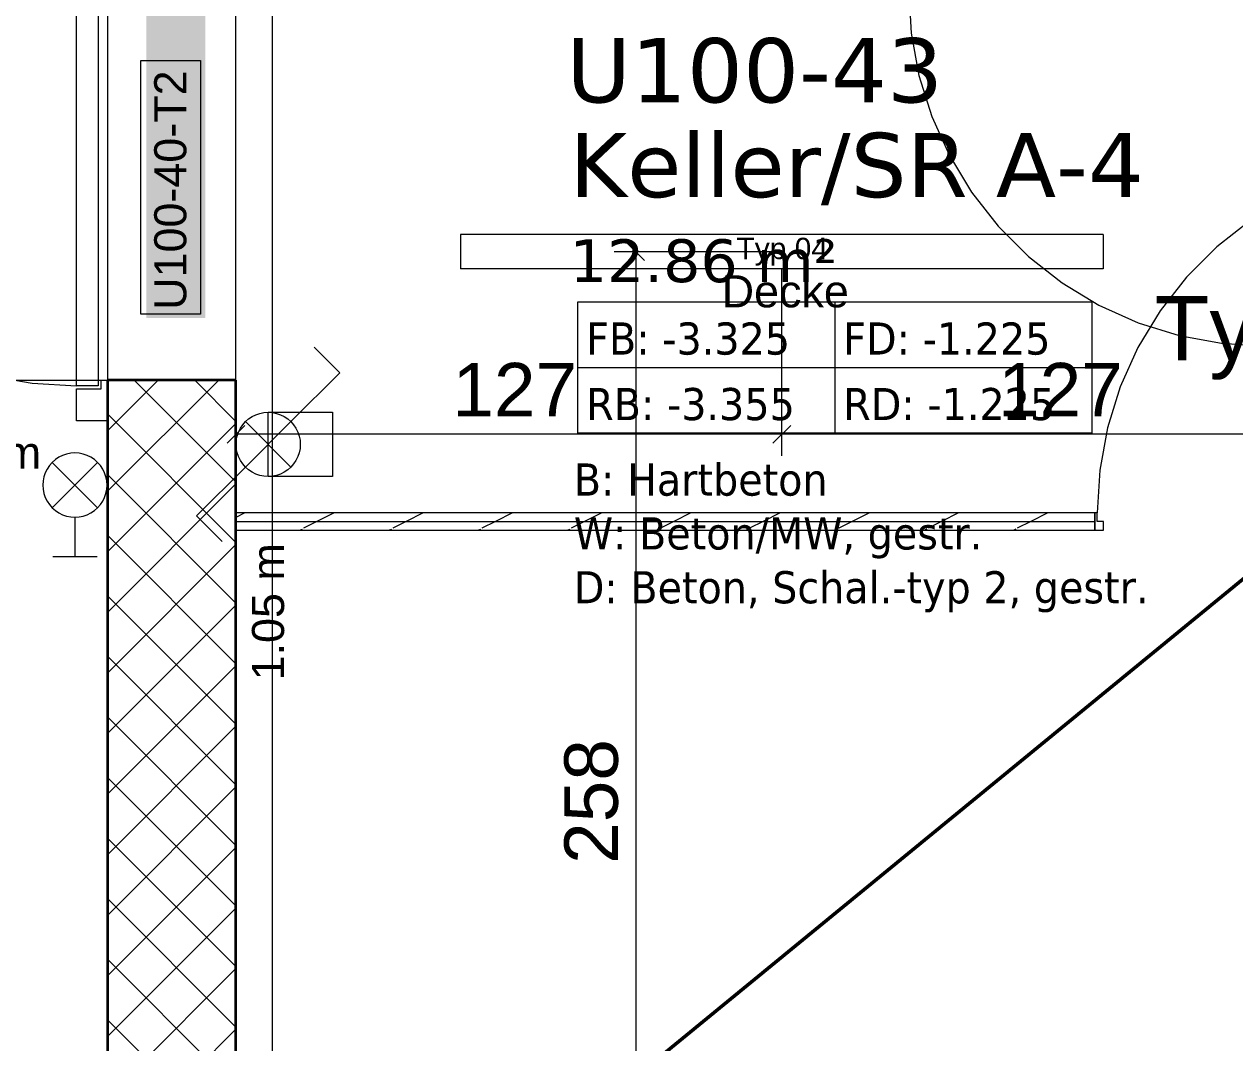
# Model space of a CAD drawing. Extents: x -1132 to 613, y -179 to 712.
# Drawn here: x -785.2 to -728.7, y 447.5 to 495.1 of the extents above; entities that cross this region are included whole.
import ezdxf
from ezdxf.lldxf.tags import DXFTag

# ---------------------------------------------------------------- set-up
doc = ezdxf.new("R2010")
doc.units = 0
doc.layers.get('0').update_dxf_attribs({"lineweight": 13})
for name, color, linetype, lineweight in [('A-AREA-____-IDEN', 7, 'Continuous', 5), ('A-DOOR-____-IDEN', 7, 'Continuous', 5), ('A-DOOR-____-OTLN', 7, 'Continuous', 9), ('A-DOOR-FRAM-MCUT', 7, 'Continuous', 9), ('A-DOOR-OPNG-OTLN', 7, 'Continuous', 9), ('A-WALL-____-MCUT', 7, 'Continuous', 35), ('A-WALL-____-PATT', 7, 'Continuous', 35), ('A-WALL-FNSH-MCUT', 7, 'Continuous', 35), ('S-GRID-____-OTLN', 7, 'Continuous', 5)]:
    doc.layers.add(name, color=color, linetype=linetype, lineweight=lineweight)
for name, color, linetype, lineweight, true_color in [('EL01_VVV_Mass', 7, 'Continuous', 13, 0xb2b200), ('EL01_WAN_Leuchten', 7, 'Continuous', 13, 0x0080ff), ('EL01_WAN_Leuchtentyp', 7, 'Continuous', 13, 0x0099ff), ('EL01_WAN_Licht', 7, 'Continuous', 13, 0x0080ff), ('EL01_WAN_Notbeleuchtungentyp', 7, 'Continuous', 13, 0x009900), ('X_Geometrie', 3, 'Continuous', 50, 0x00ff00)]:
    doc.layers.add(name, color=color, linetype=linetype, lineweight=lineweight, true_color=true_color)
doc.styles.get("Standard").update_dxf_attribs({"font": 'arial.ttf'})
tags = doc.linetypes.add('_Rasterlinie_', pattern=[0.375, 0.2, -0.05, 0.075, -0.05]).pattern_tags.tags
tags[10:11] = [DXFTag(74, 4), DXFTag(75, 0), DXFTag(340, '0'), DXFTag(46, 1.0), DXFTag(50, 0.0), DXFTag(44, 0.0), DXFTag(45, 0.0)]
tags[8:9] = [DXFTag(74, 4), DXFTag(75, 0), DXFTag(340, '0'), DXFTag(46, 1.0), DXFTag(50, 0.0), DXFTag(44, 0.0), DXFTag(45, 0.0)]
tags[6:7] = [DXFTag(74, 4), DXFTag(75, 0), DXFTag(340, '0'), DXFTag(46, 1.0), DXFTag(50, 0.0), DXFTag(44, 0.0), DXFTag(45, 0.0)]
tags[4:5] = [DXFTag(74, 4), DXFTag(75, 0), DXFTag(340, '0'), DXFTag(46, 1.0), DXFTag(50, 0.0), DXFTag(44, 0.0), DXFTag(45, 0.0)]
tags = doc.linetypes.add('Strich Punkt fein', pattern=[0.2, 0.1, -0.05, 0, -0.05]).pattern_tags.tags
tags[10:11] = [DXFTag(74, 4), DXFTag(75, 0), DXFTag(340, '0'), DXFTag(46, 1.0), DXFTag(50, 0.0), DXFTag(44, 0.0), DXFTag(45, 0.0)]
tags[8:9] = [DXFTag(74, 4), DXFTag(75, 0), DXFTag(340, '0'), DXFTag(46, 1.0), DXFTag(50, 0.0), DXFTag(44, 0.0), DXFTag(45, 0.0)]
tags[6:7] = [DXFTag(74, 4), DXFTag(75, 0), DXFTag(340, '0'), DXFTag(46, 1.0), DXFTag(50, 0.0), DXFTag(44, 0.0), DXFTag(45, 0.0)]
tags[4:5] = [DXFTag(74, 4), DXFTag(75, 0), DXFTag(340, '0'), DXFTag(46, 1.0), DXFTag(50, 0.0), DXFTag(44, 0.0), DXFTag(45, 0.0)]

# ---------------------------------------------------------------- blocks, each defined once
blk = doc.blocks.new('Referenz-A0UNPDE96I', base_point=(-1115.886, -117.372))
at = {"layer": 'A-AREA-____-IDEN', "color": 0, "linetype": 'Continuous', "ltscale": 0.13}
for p, q in [((-759.357, 482.131), (-735.357, 482.131)), ((-759.357, 476.008), (-759.357, 482.131)), ((-747.357, 482.131), (-747.357, 476.008)), ((-735.357, 482.131), (-735.357, 476.008)), ((-759.357, 479.069), (-735.357, 479.069)), ((-735.357, 476.008), (-759.357, 476.008))]:
    blk.add_line(p, q, dxfattribs=at)
at = {"layer": 'A-DOOR-____-IDEN', "color": 0, "linetype": 'Continuous', "ltscale": 0.13}
for p, q in [((-779.751, 481.557), (-779.751, 493.397)), ((-779.751, 493.397), (-776.971, 493.397)), ((-776.971, 493.397), (-776.971, 481.557)), ((-776.971, 481.557), (-779.751, 481.557))]:
    blk.add_line(p, q, dxfattribs=at)
at = {"layer": 'A-DOOR-____-IDEN', "color": 7, "linetype": 'Continuous', "ltscale": 0.13, "true_color": 0xffffff}
for points in [[(-779.508, 481.382), (-776.749, 481.382), (-779.508, 495.921)], [(-776.749, 481.382), (-779.508, 495.921), (-776.749, 495.921)]]:
    blk.add_solid(points, dxfattribs=at)
at = {"layer": 'A-DOOR-____-OTLN', "color": 0, "linetype": 'Continuous', "ltscale": 0.13}
for p, q in [((-782.755, 478.218), (-782.755, 496.738)), ((-781.755, 496.738), (-781.755, 478.218)), ((-781.755, 478.218), (-782.755, 478.218))]:
    blk.add_line(p, q, dxfattribs=at)
at = {"layer": 'A-DOOR-____-OTLN', "color": 0, "linetype": 'Strich Punkt fein', "ltscale": 0.13}
for p, q in [((-781.315, 496.478), (-781.315, 478.478)), ((-775.315, 478.478), (-775.315, 496.478))]:
    blk.add_line(p, q, dxfattribs=at)
at = {"layer": 'A-DOOR-FRAM-MCUT', "color": 0, "linetype": 'Continuous', "ltscale": 0.13}
for p, q in [((-781.615, 478.478), (-781.315, 478.478)), ((-781.615, 478.078), (-781.615, 478.478)), ((-781.315, 478.478), (-781.315, 476.578)), ((-782.755, 478.078), (-781.615, 478.078)), ((-782.755, 476.578), (-782.755, 478.078)), ((-781.315, 476.578), (-782.755, 476.578)), ((-735.115, 472.278), (-735.215, 472.278)), ((-735.215, 472.278), (-735.215, 471.478)), ((-735.115, 471.878), (-735.115, 472.278)), ((-735.215, 471.478), (-734.815, 471.478)), ((-734.815, 471.878), (-735.115, 471.878)), ((-734.815, 471.478), (-734.815, 471.878))]:
    blk.add_line(p, q, dxfattribs=at)
at = {"layer": 'A-DOOR-OPNG-OTLN', "color": 0, "linetype": 'Continuous', "ltscale": 0.13}
for p, q in [((-743.915, 496.678), (-743.794, 494.677)), ((-743.794, 494.677), (-743.432, 492.706)), ((-743.432, 492.706), (-742.836, 490.792)), ((-742.836, 490.792), (-742.013, 488.964)), ((-742.013, 488.964), (-740.976, 487.248)), ((-740.976, 487.248), (-739.74, 485.67)), ((-739.74, 485.67), (-738.322, 484.253)), ((-727.945, 485.94), (-729.522, 484.704)), ((-729.522, 484.704), (-730.94, 483.286)), ((-738.322, 484.253), (-736.745, 483.017)), ((-730.94, 483.286), (-732.176, 481.708)), ((-736.745, 483.017), (-735.029, 481.98)), ((-735.029, 481.98), (-733.201, 481.157)), ((-732.176, 481.708), (-733.213, 479.993)), ((-733.201, 481.157), (-731.287, 480.561)), ((-731.287, 480.561), (-729.316, 480.199)), ((-733.213, 479.993), (-734.036, 478.165)), ((-729.316, 480.199), (-727.315, 480.078)), ((-786.876, 478.683), (-784.828, 478.335)), ((-784.828, 478.335), (-782.755, 478.218)), ((-734.036, 478.165), (-734.632, 476.251)), ((-734.632, 476.251), (-734.994, 474.279)), ((-734.994, 474.279), (-735.115, 472.278))]:
    blk.add_line(p, q, dxfattribs=at)
at = {"layer": 'A-WALL-____-MCUT', "color": 0, "linetype": 'Continuous', "ltscale": 0.35}
for p, q in [((-781.315, 478.478), (-781.315, 366.876)), ((-775.315, 478.478), (-781.315, 478.478)), ((-775.315, 432.878), (-775.315, 478.478))]:
    blk.add_line(p, q, dxfattribs=at)
at = {"layer": 'A-WALL-____-MCUT', "color": 0, "linetype": 'Continuous', "lineweight": 9, "ltscale": 0.13}
blk.add_line((-775.315, 471.878), (-735.215, 471.878), dxfattribs=at)
at = {"layer": 'A-WALL-____-PATT', "color": 0, "linetype": 'Continuous', "lineweight": 9, "ltscale": 0.13}
for p, q in [((-781.315, 476.114), (-778.95, 478.478)), ((-781.315, 473.286), (-776.122, 478.478)), ((-775.315, 473.725), (-780.068, 478.478)), ((-775.315, 476.553), (-777.24, 478.478)), ((-775.315, 470.896), (-781.315, 476.896)), ((-781.315, 470.457), (-775.315, 476.457)), ((-775.315, 468.068), (-781.315, 474.068)), ((-781.315, 467.629), (-775.315, 473.629)), ((-774.9, 472.278), (-775.315, 472.071)), ((-770.735, 472.278), (-771.535, 471.878)), ((-766.57, 472.278), (-767.37, 471.878)), ((-762.405, 472.278), (-763.205, 471.878)), ((-758.24, 472.278), (-759.04, 471.878)), ((-754.075, 472.278), (-754.875, 471.878)), ((-749.91, 472.278), (-750.71, 471.878)), ((-745.746, 472.278), (-746.546, 471.878)), ((-741.581, 472.278), (-742.381, 471.878)), ((-737.416, 472.278), (-738.216, 471.878)), ((-772.227, 471.511), (-772.324, 471.478)), ((-771.535, 471.878), (-772.163, 471.564)), ((-768.062, 471.511), (-768.16, 471.478)), ((-767.37, 471.878), (-767.998, 471.564)), ((-763.897, 471.511), (-763.995, 471.478)), ((-763.205, 471.878), (-763.833, 471.564)), ((-759.732, 471.511), (-759.83, 471.478)), ((-759.04, 471.878), (-759.669, 471.564)), ((-755.567, 471.511), (-755.666, 471.478)), ((-754.875, 471.878), (-755.504, 471.564)), ((-751.401, 471.511), (-751.501, 471.478)), ((-750.71, 471.878), (-751.339, 471.564)), ((-747.236, 471.512), (-747.336, 471.478)), ((-746.546, 471.878), (-747.174, 471.564)), ((-743.071, 471.512), (-743.172, 471.478)), ((-742.381, 471.878), (-743.009, 471.564)), ((-738.906, 471.512), (-739.007, 471.478)), ((-738.216, 471.878), (-738.844, 471.564)), ((-775.315, 465.239), (-781.315, 471.239)), ((-781.315, 464.8), (-775.315, 470.8)), ((-775.315, 462.411), (-781.315, 468.411)), ((-781.315, 461.972), (-775.315, 467.972)), ((-775.315, 459.583), (-781.315, 465.583)), ((-781.315, 459.143), (-775.315, 465.143)), ((-775.315, 456.754), (-781.315, 462.754)), ((-781.315, 456.315), (-775.315, 462.315)), ((-775.315, 453.926), (-781.315, 459.926)), ((-781.315, 453.487), (-775.315, 459.487)), ((-775.315, 451.097), (-781.315, 457.097)), ((-781.315, 450.658), (-775.315, 456.658)), ((-775.315, 448.269), (-781.315, 454.269)), ((-781.315, 447.83), (-775.315, 453.83)), ((-775.315, 445.44), (-781.315, 451.44)), ((-781.315, 445.001), (-775.315, 451.001)), ((-775.315, 442.612), (-781.315, 448.612)), ((-781.315, 442.173), (-775.315, 448.173))]:
    blk.add_line(p, q, dxfattribs=at)
at = {"layer": 'A-WALL-FNSH-MCUT', "color": 0, "linetype": 'Continuous', "lineweight": 9, "ltscale": 0.13}
for p, q in [((-735.215, 472.278), (-775.315, 472.278)), ((-735.215, 471.478), (-735.215, 472.278)), ((-775.315, 471.478), (-735.215, 471.478))]:
    blk.add_line(p, q, dxfattribs=at)
at = {"layer": 'S-GRID-____-OTLN', "color": 0, "linetype": '_Rasterlinie_', "ltscale": 0.13}
blk.add_line((-773.615, -113.603), (-773.615, 631.478), dxfattribs=at)
at = {"layer": 'X_Geometrie', "color": 0, "linetype": 'Continuous', "ltscale": 0.5}
blk.add_line((-769.344, 435.55), (-631.348, 548.692), dxfattribs=at)
at = {"layer": 'A-AREA-____-IDEN', "color": 0, "linetype": 'Continuous', "ltscale": 0.13, "attachment_point": 1}
for s, insert, char_height in [('{\\fVerdana;U100-43}', (-759.894, 494.446), 3), ('{\\fVerdana;Keller/SR A-4}', (-759.751, 490.023), 3), ('{\\fVerdana;12.86 m²}', (-759.742, 485.053), 2), ('{\\W0.9;\\fVerdana;FB: -3.325}', (-758.967, 481.171), 1.5), ('{\\W0.9;\\fVerdana;FD: -1.225}', (-746.967, 481.171), 1.5), ('{\\W0.9;\\fVerdana;RB: -3.355}', (-758.967, 478.11), 1.5), ('{\\W0.9;\\fVerdana;RD: -1.225}', (-746.967, 478.11), 1.5), ('{\\W0.9;\\fVerdana;B: Hartbeton}', (-759.543, 474.586), 1.5), ('{\\W0.9;\\fVerdana;W: Beton/MW, gestr.}', (-759.543, 472.072), 1.5), ('{\\W0.9;\\fVerdana;D: Beton, Schal.-typ 2, gestr.}', (-759.543, 469.558), 1.5)]:
    blk.add_mtext(s, dxfattribs=dict(at, insert=insert, char_height=char_height))
at = {"layer": 'A-DOOR-____-IDEN', "color": 0, "linetype": 'Continuous', "ltscale": 0.13, "insert": (-779.133, 481.757), "char_height": 1.5, "attachment_point": 1, "rotation": 90}
blk.add_mtext('{\\fArial;U100-40-T2}', dxfattribs=at)
blk = doc.blocks.new('Maß-A0UNPDYL6I', base_point=(-813.188, 484.075))
at = {"color": 0, "lineweight": -2}
for p, q in [((-809.441, 529.065), (-810.268, 529.892)), ((-810.854, 529.478), (-781.315, 529.478)), ((-809.854, 529.478), (-809.854, 484.489)), ((-809.441, 484.075), (-810.268, 484.902)), ((-808.854, 484.489), (-812.841, 484.489))]:
    blk.add_line(p, q, dxfattribs=at)
at = {"color": 0, "lineweight": -2, "insert": (-813.188, 504.189), "char_height": 2.5, "attachment_point": 1, "rotation": 90}
blk.add_mtext('{\\fArial;225}', dxfattribs=at)
blk = doc.blocks.new('Maß-A0UNPE1L6I', base_point=(-790.788, 415.17))
at = {"color": 0, "lineweight": -2}
for p, q in [((-787.868, 478.892), (-787.041, 478.065)), ((-788.454, 478.478), (-781.313, 478.478)), ((-787.454, 415.584), (-787.454, 478.478)), ((-787.868, 415.998), (-787.041, 415.17)), ((-788.454, 415.584), (-781.313, 415.584))]:
    blk.add_line(p, q, dxfattribs=at)
at = {"color": 0, "lineweight": -2, "insert": (-790.788, 444.277), "char_height": 2.5, "attachment_point": 1, "rotation": 90}
blk.add_mtext('{\\fArial;314}', dxfattribs=at)
blk = doc.blocks.new('Schalter_ Schema 3_ UP_ KL-A0UNPE5J6I', base_point=(-777.155, 470.939))
at = {"color": 0, "lineweight": -2}
for p, q in [((-770.47, 478.821), (-771.666, 480.017)), ((-772.752, 476.539), (-770.47, 478.821)), ((-774.008, 476.965), (-773.813, 476.978)), ((-773.813, 476.978), (-773.617, 476.965)), ((-775.003, 476.391), (-774.873, 476.539)), ((-774.873, 476.539), (-774.726, 476.668)), ((-774.873, 474.418), (-772.752, 476.539)), ((-772.752, 474.418), (-774.873, 476.539)), ((-774.726, 476.668), (-774.563, 476.777)), ((-774.563, 476.777), (-774.387, 476.864)), ((-774.387, 476.864), (-774.201, 476.927)), ((-774.201, 476.927), (-774.008, 476.965)), ((-773.617, 476.965), (-773.424, 476.927)), ((-773.424, 476.927), (-773.239, 476.864)), ((-773.239, 476.864), (-773.063, 476.777)), ((-773.063, 476.777), (-772.9, 476.668)), ((-772.9, 476.668), (-772.752, 476.539)), ((-772.752, 476.539), (-772.623, 476.391)), ((-775.3, 475.674), (-775.262, 475.866)), ((-775.262, 475.866), (-775.198, 476.052)), ((-775.198, 476.052), (-775.112, 476.228)), ((-775.112, 476.228), (-775.003, 476.391)), ((-772.623, 476.391), (-772.514, 476.228)), ((-772.514, 476.228), (-772.427, 476.052)), ((-772.427, 476.052), (-772.364, 475.866)), ((-772.364, 475.866), (-772.325, 475.674)), ((-775.313, 475.478), (-775.3, 475.674)), ((-775.3, 475.282), (-775.313, 475.478)), ((-775.262, 475.09), (-775.3, 475.282)), ((-772.325, 475.282), (-772.364, 475.09)), ((-772.325, 475.674), (-772.313, 475.478)), ((-772.313, 475.478), (-772.325, 475.282)), ((-775.198, 474.904), (-775.262, 475.09)), ((-775.112, 474.728), (-775.198, 474.904)), ((-775.003, 474.565), (-775.112, 474.728)), ((-772.514, 474.728), (-772.623, 474.565)), ((-772.427, 474.904), (-772.514, 474.728)), ((-772.364, 475.09), (-772.427, 474.904)), ((-774.873, 474.418), (-777.155, 472.136)), ((-774.873, 474.418), (-775.003, 474.565)), ((-774.726, 474.288), (-774.873, 474.418)), ((-774.563, 474.179), (-774.726, 474.288)), ((-774.387, 474.092), (-774.563, 474.179)), ((-773.063, 474.179), (-773.239, 474.092)), ((-772.9, 474.288), (-773.063, 474.179)), ((-772.752, 474.418), (-772.9, 474.288)), ((-772.623, 474.565), (-772.752, 474.418)), ((-774.201, 474.029), (-774.387, 474.092)), ((-774.008, 473.991), (-774.201, 474.029)), ((-773.813, 473.978), (-774.008, 473.991)), ((-773.617, 473.991), (-773.813, 473.978)), ((-773.424, 474.029), (-773.617, 473.991)), ((-773.239, 474.092), (-773.424, 474.029)), ((-777.155, 472.136), (-775.959, 470.939))]:
    blk.add_line(p, q, dxfattribs=at)
blk = doc.blocks.new('Absolute Höhe-A0UNPE5L6I', base_point=(-774.57, 464.458))
at = {"color": 0, "lineweight": -2, "insert": (-774.57, 464.458), "char_height": 1.5, "attachment_point": 1, "rotation": 90}
blk.add_mtext('{\\fArial;1.05 m}', dxfattribs=at)
blk = doc.blocks.new('Taster_ UP_ KL-A0UNPE976I', base_point=(-784.335, 470.226))
at = {"color": 0, "lineweight": -2}
for p, q in [((-783.748, 474.768), (-783.895, 474.639)), ((-783.585, 474.877), (-783.748, 474.768)), ((-783.409, 474.964), (-783.585, 474.877)), ((-783.223, 475.027), (-783.409, 474.964)), ((-783.03, 475.065), (-783.223, 475.027)), ((-782.835, 475.078), (-783.03, 475.065)), ((-782.639, 475.065), (-782.835, 475.078)), ((-782.446, 475.027), (-782.639, 475.065)), ((-782.261, 474.964), (-782.446, 475.027)), ((-782.085, 474.877), (-782.261, 474.964)), ((-781.921, 474.768), (-782.085, 474.877)), ((-781.774, 474.639), (-781.921, 474.768)), ((-784.22, 474.152), (-784.283, 473.966)), ((-784.134, 474.328), (-784.22, 474.152)), ((-784.025, 474.491), (-784.134, 474.328)), ((-783.895, 474.639), (-784.025, 474.491)), ((-781.774, 472.518), (-783.895, 474.639)), ((-783.895, 472.518), (-781.774, 474.639)), ((-781.645, 474.491), (-781.774, 474.639)), ((-781.536, 474.328), (-781.645, 474.491)), ((-781.449, 474.152), (-781.536, 474.328)), ((-781.386, 473.966), (-781.449, 474.152)), ((-784.322, 473.774), (-784.335, 473.578)), ((-784.335, 473.578), (-784.322, 473.382)), ((-784.283, 473.966), (-784.322, 473.774)), ((-781.347, 473.774), (-781.386, 473.966)), ((-781.335, 473.578), (-781.347, 473.774)), ((-781.347, 473.382), (-781.335, 473.578)), ((-784.322, 473.382), (-784.283, 473.19)), ((-784.283, 473.19), (-784.22, 473.004)), ((-781.449, 473.004), (-781.386, 473.19)), ((-781.386, 473.19), (-781.347, 473.382)), ((-784.22, 473.004), (-784.134, 472.828)), ((-784.134, 472.828), (-784.025, 472.665)), ((-784.025, 472.665), (-783.895, 472.518)), ((-783.895, 472.518), (-783.748, 472.388)), ((-781.921, 472.388), (-781.774, 472.518)), ((-781.774, 472.518), (-781.645, 472.665)), ((-781.645, 472.665), (-781.536, 472.828)), ((-781.536, 472.828), (-781.449, 473.004)), ((-783.748, 472.388), (-783.585, 472.279)), ((-783.585, 472.279), (-783.409, 472.192)), ((-783.409, 472.192), (-783.223, 472.129)), ((-783.223, 472.129), (-783.03, 472.091)), ((-783.03, 472.091), (-782.835, 472.078)), ((-782.835, 472.078), (-782.639, 472.091)), ((-782.835, 472.078), (-782.835, 470.226)), ((-782.639, 472.091), (-782.446, 472.129)), ((-782.446, 472.129), (-782.261, 472.192)), ((-782.261, 472.192), (-782.085, 472.279)), ((-782.085, 472.279), (-781.921, 472.388)), ((-781.8, 470.226), (-783.87, 470.226))]:
    blk.add_line(p, q, dxfattribs=at)
blk = doc.blocks.new('Absolute Höhe-A0UNPE996I', base_point=(-790.816, 474.336))
at = {"color": 0, "lineweight": -2, "insert": (-790.816, 475.836), "char_height": 1.5, "attachment_point": 1}
blk.add_mtext('{\\fArial;1.05 m}', dxfattribs=at)
blk = doc.blocks.new('Maß-A0UNPEMD6I', base_point=(-750.248, 474.947))
at = {"color": 0, "lineweight": -2}
for p, q in [((-749.834, 474.947), (-749.834, 483.678)), ((-724.365, 474.947), (-724.365, 483.678)), ((-750.248, 475.533), (-749.421, 476.361)), ((-724.365, 475.947), (-749.834, 475.947)), ((-724.778, 475.533), (-723.951, 476.361))]:
    blk.add_line(p, q, dxfattribs=at)
at = {"color": 0, "lineweight": -2, "insert": (-739.741, 479.28), "char_height": 2.5, "attachment_point": 1}
blk.add_mtext('{\\fArial;127}', dxfattribs=at)
blk = doc.blocks.new('Bemerkung 1-A0UNPEMJ6I', base_point=(-732.429, 479.399))
at = {"color": 0, "lineweight": -2, "insert": (-732.429, 482.399), "char_height": 3, "attachment_point": 1}
blk.add_mtext('{\\fArial;Typ ZN1}', dxfattribs=at)
blk = doc.blocks.new('LED-Langfeldleuchte 37W-A0UNPF316I', base_point=(-764.834, 483.678))
at = {"color": 0, "lineweight": -2}
for p, q in [((-734.834, 485.278), (-764.834, 485.278)), ((-764.834, 485.278), (-764.834, 483.678)), ((-734.834, 485.278), (-734.834, 483.678)), ((-734.834, 483.678), (-764.834, 483.678))]:
    blk.add_line(p, q, dxfattribs=at)
blk = doc.blocks.new('Bemerkung 1-A0UNPF336I', base_point=(-751.951, 484.123))
at = {"color": 0, "lineweight": -2, "insert": (-751.951, 485.123), "char_height": 1, "attachment_point": 1}
blk.add_mtext('{\\fArial;Typ 04}', dxfattribs=at)
blk = doc.blocks.new('Absolute Höhe-A0UNPF356I', base_point=(-752.643, 481.875))
at = {"color": 0, "lineweight": -2, "insert": (-752.643, 483.375), "char_height": 1.5, "attachment_point": 1}
blk.add_mtext('{\\fArial;Decke}', dxfattribs=at)
blk = doc.blocks.new('Maß-A0UNPFDT6I', base_point=(-775.726, 474.947))
at = {"color": 0, "lineweight": -2}
for p, q in [((-749.834, 474.947), (-749.834, 483.678)), ((-775.313, 474.947), (-775.313, 477.678)), ((-775.726, 475.533), (-774.899, 476.361)), ((-749.834, 475.947), (-775.313, 475.947)), ((-750.248, 475.533), (-749.421, 476.361))]:
    blk.add_line(p, q, dxfattribs=at)
at = {"color": 0, "lineweight": -2, "insert": (-765.215, 479.28), "char_height": 2.5, "attachment_point": 1}
blk.add_mtext('{\\fArial;127}', dxfattribs=at)
blk = doc.blocks.new('Deckendose UP-A0UNPFIZ6I', base_point=(-773.813, 473.978))
at = {"color": 0, "lineweight": -2}
for p, q in [((-773.813, 473.978), (-773.813, 476.978)), ((-773.813, 476.978), (-770.813, 476.978)), ((-770.813, 476.978), (-770.813, 473.978)), ((-770.813, 473.978), (-773.813, 473.978))]:
    blk.add_line(p, q, dxfattribs=at)
blk = doc.blocks.new('Maß-A0UNPG7P6I', base_point=(-775.313, 432.465))
at = {"color": 0, "lineweight": -2}
for p, q in [((-756.241, 484.065), (-757.068, 484.892)), ((-757.654, 484.478), (-749.834, 484.478)), ((-756.654, 484.478), (-756.654, 432.878)), ((-756.241, 432.465), (-757.068, 433.292)), ((-755.654, 432.878), (-775.313, 432.878))]:
    blk.add_line(p, q, dxfattribs=at)
at = {"color": 0, "lineweight": -2, "insert": (-759.988, 455.892), "char_height": 2.5, "attachment_point": 1, "rotation": 90}
blk.add_mtext('{\\fArial;258}', dxfattribs=at)

msp = doc.modelspace()

# ---------------------------------------------------------------- block references
at = {"color": 9, "lineweight": 25, "ltscale": 0.25, "true_color": 0xc0c0c0}
msp.add_blockref('Referenz-A0UNPDE96I', (-1115.886, -117.372), dxfattribs=at)
at = {"layer": 'EL01_VVV_Mass', "linetype": 'Continuous', "ltscale": 0.13}
for name, p in [('Maß-A0UNPDYL6I', (-813.188, 484.075)), ('Maß-A0UNPG7P6I', (-775.313, 432.465)), ('Maß-A0UNPFDT6I', (-775.726, 474.947)), ('Maß-A0UNPEMD6I', (-750.248, 474.947)), ('Maß-A0UNPE1L6I', (-790.788, 415.17))]:
    msp.add_blockref(name, p, dxfattribs=at)
at = {"layer": 'EL01_WAN_Leuchten', "ltscale": 0.13}
for name, p in [('LED-Langfeldleuchte 37W-A0UNPF316I', (-764.834, 483.678)), ('Absolute Höhe-A0UNPF356I', (-752.643, 481.875))]:
    msp.add_blockref(name, p, dxfattribs=at)
at = {"layer": 'EL01_WAN_Leuchtentyp', "ltscale": 0.13}
msp.add_blockref('Bemerkung 1-A0UNPF336I', (-751.951, 484.123), dxfattribs=at)
at = {"layer": 'EL01_WAN_Licht', "linetype": 'Continuous', "ltscale": 0.13}
for name, p in [('Schalter_ Schema 3_ UP_ KL-A0UNPE5J6I', (-777.155, 470.939)), ('Deckendose UP-A0UNPFIZ6I', (-773.813, 473.978)), ('Absolute Höhe-A0UNPE996I', (-790.816, 474.336)), ('Taster_ UP_ KL-A0UNPE976I', (-784.335, 470.226)), ('Absolute Höhe-A0UNPE5L6I', (-774.57, 464.458))]:
    msp.add_blockref(name, p, dxfattribs=at)
at = {"layer": 'EL01_WAN_Notbeleuchtungentyp', "linetype": 'Continuous', "ltscale": 0.13}
msp.add_blockref('Bemerkung 1-A0UNPEMJ6I', (-732.429, 479.399), dxfattribs=at)

doc.saveas('drawing.dxf')
